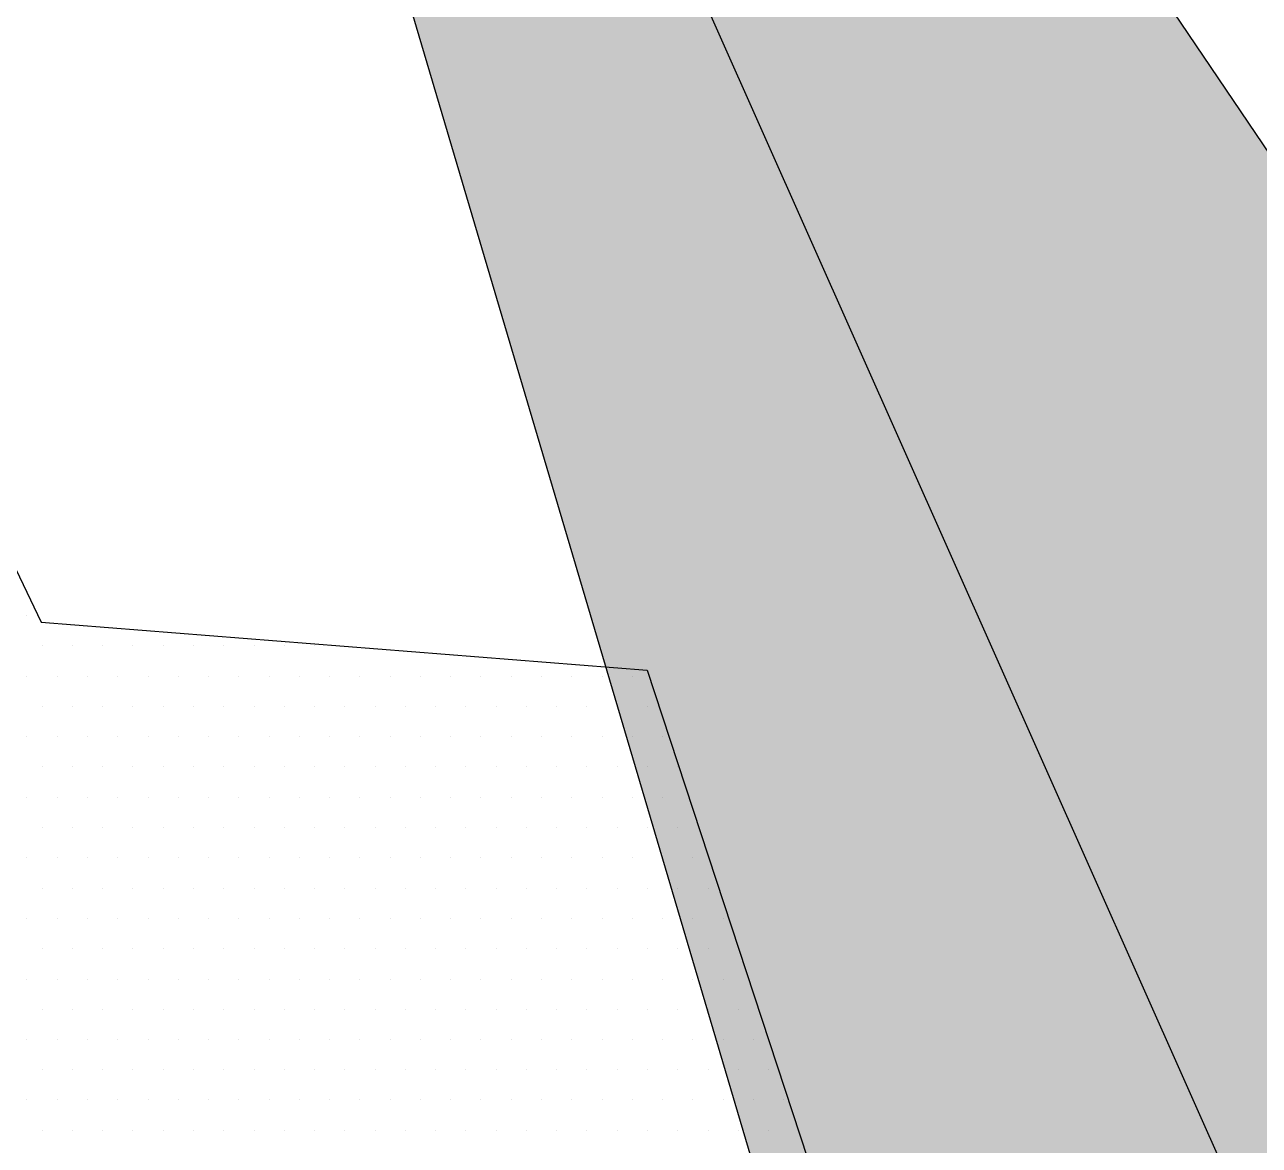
# Model space of a CAD drawing. Header units: metres. Extents: x 9606 to 9900, y 4805 to 4952.
# Drawn here: x 9831.7245 to 9832.1735, y 4846.5648 to 4846.9723 of the extents above; entities that cross this region are included whole.
import ezdxf

# ---------------------------------------------------------------- set-up
doc = ezdxf.new("R2010")
doc.units = ezdxf.units.M
doc.header["$LTSCALE"] = 2
doc.linetypes.add('CACHEX2', pattern=[0.75, 0.5, -0.25])
for name, color, linetype in [('CARTOUCHE', 7, 'Continuous'), ('LOGO', 4, 'Continuous'), ('rosace', 7, 'Continuous')]:
    doc.layers.add(name, color=color, linetype=linetype)

# ---------------------------------------------------------------- blocks, each defined once
blk = doc.blocks.new('A$C715108E3')
at = {"layer": 'LOGO', "color": 131}
for p, q in [((-13.0934, -6.7259), (-13.0934, -6.7259)), ((-13.0473, -6.8181), (-13.0473, -6.8181)), ((-12.9559, -6.8181), (-12.9559, -6.8181)), ((-12.864, -6.8181), (-12.864, -6.8181)), ((-12.7722, -6.8181), (-12.7722, -6.8181)), ((-12.6804, -6.8181), (-12.6804, -6.8181)), ((-12.5889, -6.8181), (-12.5889, -6.8181)), ((-12.4971, -6.8181), (-12.4971, -6.8181)), ((-12.4051, -6.8181), (-12.4051, -6.8181)), ((-12.3138, -6.8181), (-12.3138, -6.8181)), ((-12.2218, -6.8181), (-12.2218, -6.8181)), ((-13.0934, -6.9095), (-13.0934, -6.9095)), ((-13.0016, -6.9095), (-13.0016, -6.9095)), ((-12.9098, -6.9095), (-12.9098, -6.9095)), ((-12.8179, -6.9095), (-12.8179, -6.9095)), ((-12.7265, -6.9095), (-12.7265, -6.9095)), ((-12.6346, -6.9095), (-12.6346, -6.9095)), ((-12.5426, -6.9095), (-12.5426, -6.9095)), ((-12.4514, -6.9095), (-12.4514, -6.9095)), ((-12.3593, -6.9095), (-12.3593, -6.9095)), ((-12.2673, -6.9095), (-12.2673, -6.9095)), ((-12.176, -6.9095), (-12.176, -6.9095)), ((-12.0842, -6.9095), (-12.0842, -6.9095)), ((-11.9926, -6.9095), (-11.9926, -6.9095)), ((-11.9009, -6.9095), (-11.9009, -6.9095)), ((-11.8089, -6.9095), (-11.8089, -6.9095)), ((-11.7173, -6.9095), (-11.7173, -6.9095)), ((-11.6252, -6.9095), (-11.6252, -6.9095)), ((-11.534, -6.9095), (-11.534, -6.9095)), ((-11.442, -6.9095), (-11.442, -6.9095)), ((-11.3501, -6.9095), (-11.3501, -6.9095)), ((-11.2587, -6.9095), (-11.2587, -6.9095)), ((-13.0473, -7.0019), (-13.0473, -7.0019)), ((-12.9559, -7.0019), (-12.9559, -7.0019)), ((-12.864, -7.0019), (-12.864, -7.0019)), ((-12.7722, -7.0019), (-12.7722, -7.0019)), ((-12.6804, -7.0019), (-12.6804, -7.0019)), ((-12.5889, -7.0019), (-12.5889, -7.0019)), ((-12.4971, -7.0019), (-12.4971, -7.0019)), ((-12.4051, -7.0019), (-12.4051, -7.0019)), ((-12.3138, -7.0019), (-12.3138, -7.0019)), ((-12.2218, -7.0019), (-12.2218, -7.0019)), ((-12.1298, -7.0019), (-12.1298, -7.0019)), ((-12.0385, -7.0019), (-12.0385, -7.0019)), ((-11.9465, -7.0019), (-11.9465, -7.0019)), ((-11.8548, -7.0019), (-11.8548, -7.0019)), ((-11.7628, -7.0019), (-11.7628, -7.0019)), ((-11.6713, -7.0019), (-11.6713, -7.0019)), ((-11.5795, -7.0019), (-11.5795, -7.0019)), ((-11.4877, -7.0019), (-11.4877, -7.0019)), ((-11.3962, -7.0019), (-11.3962, -7.0019)), ((-11.3044, -7.0019), (-11.3044, -7.0019)), ((-11.2126, -7.0019), (-11.2126, -7.0019)), ((-13.0934, -7.0932), (-13.0934, -7.0932)), ((-13.0016, -7.0932), (-13.0016, -7.0932)), ((-12.9098, -7.0932), (-12.9098, -7.0932)), ((-12.8179, -7.0932), (-12.8179, -7.0932)), ((-12.7265, -7.0932), (-12.7265, -7.0932)), ((-12.6346, -7.0932), (-12.6346, -7.0932)), ((-12.5426, -7.0932), (-12.5426, -7.0932)), ((-12.4514, -7.0932), (-12.4514, -7.0932)), ((-12.3593, -7.0932), (-12.3593, -7.0932)), ((-12.2673, -7.0932), (-12.2673, -7.0932)), ((-12.176, -7.0932), (-12.176, -7.0932)), ((-12.0842, -7.0932), (-12.0842, -7.0932)), ((-11.9926, -7.0932), (-11.9926, -7.0932)), ((-11.9009, -7.0932), (-11.9009, -7.0932)), ((-11.8089, -7.0932), (-11.8089, -7.0932)), ((-11.7173, -7.0932), (-11.7173, -7.0932)), ((-11.6252, -7.0932), (-11.6252, -7.0932)), ((-11.534, -7.0932), (-11.534, -7.0932)), ((-11.442, -7.0932), (-11.442, -7.0932)), ((-11.3501, -7.0932), (-11.3501, -7.0932)), ((-11.2587, -7.0932), (-11.2587, -7.0932)), ((-11.1668, -7.0932), (-11.1668, -7.0932)), ((-13.0473, -7.1847), (-13.0473, -7.1847)), ((-12.9559, -7.1847), (-12.9559, -7.1847)), ((-12.864, -7.1847), (-12.864, -7.1847)), ((-12.7722, -7.1847), (-12.7722, -7.1847)), ((-12.6804, -7.1847), (-12.6804, -7.1847)), ((-12.5889, -7.1847), (-12.5889, -7.1847)), ((-12.4971, -7.1847), (-12.4971, -7.1847)), ((-12.4051, -7.1847), (-12.4051, -7.1847)), ((-12.3138, -7.1847), (-12.3138, -7.1847)), ((-12.2218, -7.1847), (-12.2218, -7.1847)), ((-12.1298, -7.1847), (-12.1298, -7.1847)), ((-12.0385, -7.1847), (-12.0385, -7.1847)), ((-11.9465, -7.1847), (-11.9465, -7.1847)), ((-11.8548, -7.1847), (-11.8548, -7.1847)), ((-11.7628, -7.1847), (-11.7628, -7.1847)), ((-11.6713, -7.1847), (-11.6713, -7.1847)), ((-11.5795, -7.1847), (-11.5795, -7.1847)), ((-11.4877, -7.1847), (-11.4877, -7.1847)), ((-11.3962, -7.1847), (-11.3962, -7.1847)), ((-11.3044, -7.1847), (-11.3044, -7.1847)), ((-11.2126, -7.1847), (-11.2126, -7.1847)), ((-11.1211, -7.1847), (-11.1211, -7.1847)), ((-13.0934, -7.2773), (-13.0934, -7.2773)), ((-13.0016, -7.2773), (-13.0016, -7.2773)), ((-12.9098, -7.2773), (-12.9098, -7.2773)), ((-12.8179, -7.2773), (-12.8179, -7.2773)), ((-12.7265, -7.2773), (-12.7265, -7.2773)), ((-12.6346, -7.2773), (-12.6346, -7.2773)), ((-12.5426, -7.2773), (-12.5426, -7.2773)), ((-12.4514, -7.2773), (-12.4514, -7.2773)), ((-12.3593, -7.2773), (-12.3593, -7.2773)), ((-12.2673, -7.2773), (-12.2673, -7.2773)), ((-12.176, -7.2773), (-12.176, -7.2773)), ((-12.0842, -7.2773), (-12.0842, -7.2773)), ((-11.9926, -7.2773), (-11.9926, -7.2773)), ((-11.9009, -7.2773), (-11.9009, -7.2773)), ((-11.8089, -7.2773), (-11.8089, -7.2773)), ((-11.7173, -7.2773), (-11.7173, -7.2773)), ((-11.6252, -7.2773), (-11.6252, -7.2773)), ((-11.534, -7.2773), (-11.534, -7.2773)), ((-11.442, -7.2773), (-11.442, -7.2773)), ((-11.3501, -7.2773), (-11.3501, -7.2773)), ((-11.2587, -7.2773), (-11.2587, -7.2773)), ((-11.1668, -7.2773), (-11.1668, -7.2773)), ((-13.0473, -7.3685), (-13.0473, -7.3685)), ((-12.9559, -7.3685), (-12.9559, -7.3685)), ((-12.864, -7.3685), (-12.864, -7.3685)), ((-12.7722, -7.3685), (-12.7722, -7.3685)), ((-12.6804, -7.3685), (-12.6804, -7.3685)), ((-12.5889, -7.3685), (-12.5889, -7.3685)), ((-12.4971, -7.3685), (-12.4971, -7.3685)), ((-12.4051, -7.3685), (-12.4051, -7.3685)), ((-12.3138, -7.3685), (-12.3138, -7.3685)), ((-12.2218, -7.3685), (-12.2218, -7.3685)), ((-12.1298, -7.3685), (-12.1298, -7.3685)), ((-12.0385, -7.3685), (-12.0385, -7.3685)), ((-11.9465, -7.3685), (-11.9465, -7.3685)), ((-11.8548, -7.3685), (-11.8548, -7.3685)), ((-11.7628, -7.3685), (-11.7628, -7.3685)), ((-11.6713, -7.3685), (-11.6713, -7.3685)), ((-11.5795, -7.3685), (-11.5795, -7.3685)), ((-11.4877, -7.3685), (-11.4877, -7.3685)), ((-11.3962, -7.3685), (-11.3962, -7.3685)), ((-11.3044, -7.3685), (-11.3044, -7.3685)), ((-11.2126, -7.3685), (-11.2126, -7.3685)), ((-11.1211, -7.3685), (-11.1211, -7.3685)), ((-13.0934, -7.4598), (-13.0934, -7.4598)), ((-13.0016, -7.4598), (-13.0016, -7.4598)), ((-12.9098, -7.4598), (-12.9098, -7.4598)), ((-12.8179, -7.4598), (-12.8179, -7.4598)), ((-12.7265, -7.4598), (-12.7265, -7.4598)), ((-12.6346, -7.4598), (-12.6346, -7.4598)), ((-12.5426, -7.4598), (-12.5426, -7.4598)), ((-12.4514, -7.4598), (-12.4514, -7.4598)), ((-12.3593, -7.4598), (-12.3593, -7.4598)), ((-12.2673, -7.4598), (-12.2673, -7.4598)), ((-12.176, -7.4598), (-12.176, -7.4598)), ((-12.0842, -7.4598), (-12.0842, -7.4598)), ((-11.9926, -7.4598), (-11.9926, -7.4598)), ((-11.9009, -7.4598), (-11.9009, -7.4598)), ((-11.8089, -7.4598), (-11.8089, -7.4598)), ((-11.7173, -7.4598), (-11.7173, -7.4598)), ((-11.6252, -7.4598), (-11.6252, -7.4598)), ((-11.534, -7.4598), (-11.534, -7.4598)), ((-11.442, -7.4598), (-11.442, -7.4598)), ((-11.3501, -7.4598), (-11.3501, -7.4598)), ((-11.2587, -7.4598), (-11.2587, -7.4598)), ((-11.1668, -7.4598), (-11.1668, -7.4598)), ((-11.075, -7.4598), (-11.075, -7.4598)), ((-13.0473, -7.5524), (-13.0473, -7.5524)), ((-12.9559, -7.5524), (-12.9559, -7.5524)), ((-12.864, -7.5524), (-12.864, -7.5524)), ((-12.7722, -7.5524), (-12.7722, -7.5524)), ((-12.6804, -7.5524), (-12.6804, -7.5524)), ((-12.5889, -7.5524), (-12.5889, -7.5524)), ((-12.4971, -7.5524), (-12.4971, -7.5524)), ((-12.4051, -7.5524), (-12.4051, -7.5524)), ((-12.3138, -7.5524), (-12.3138, -7.5524)), ((-12.2218, -7.5524), (-12.2218, -7.5524)), ((-12.1298, -7.5524), (-12.1298, -7.5524)), ((-12.0385, -7.5524), (-12.0385, -7.5524)), ((-11.9465, -7.5524), (-11.9465, -7.5524)), ((-11.8548, -7.5524), (-11.8548, -7.5524)), ((-11.7628, -7.5524), (-11.7628, -7.5524)), ((-11.6713, -7.5524), (-11.6713, -7.5524)), ((-11.5795, -7.5524), (-11.5795, -7.5524)), ((-11.4877, -7.5524), (-11.4877, -7.5524)), ((-11.3962, -7.5524), (-11.3962, -7.5524)), ((-11.3044, -7.5524), (-11.3044, -7.5524)), ((-11.2126, -7.5524), (-11.2126, -7.5524)), ((-11.1211, -7.5524), (-11.1211, -7.5524)), ((-11.0293, -7.5524), (-11.0293, -7.5524)), ((-13.0934, -7.6438), (-13.0934, -7.6438)), ((-13.0016, -7.6438), (-13.0016, -7.6438)), ((-12.9098, -7.6438), (-12.9098, -7.6438)), ((-12.8179, -7.6438), (-12.8179, -7.6438)), ((-12.7265, -7.6438), (-12.7265, -7.6438)), ((-12.6346, -7.6438), (-12.6346, -7.6438)), ((-12.5426, -7.6438), (-12.5426, -7.6438)), ((-12.4514, -7.6438), (-12.4514, -7.6438)), ((-12.3593, -7.6438), (-12.3593, -7.6438)), ((-12.2673, -7.6438), (-12.2673, -7.6438)), ((-12.176, -7.6438), (-12.176, -7.6438)), ((-12.0842, -7.6438), (-12.0842, -7.6438)), ((-11.9926, -7.6438), (-11.9926, -7.6438)), ((-11.9009, -7.6438), (-11.9009, -7.6438)), ((-11.8089, -7.6438), (-11.8089, -7.6438)), ((-11.7173, -7.6438), (-11.7173, -7.6438)), ((-11.6252, -7.6438), (-11.6252, -7.6438)), ((-11.534, -7.6438), (-11.534, -7.6438)), ((-11.442, -7.6438), (-11.442, -7.6438)), ((-11.3501, -7.6438), (-11.3501, -7.6438)), ((-11.2587, -7.6438), (-11.2587, -7.6438)), ((-11.1668, -7.6438), (-11.1668, -7.6438)), ((-11.075, -7.6438), (-11.075, -7.6438)), ((-10.9835, -7.6438), (-10.9835, -7.6438)), ((-13.0473, -7.7349), (-13.0473, -7.7349)), ((-12.9559, -7.7349), (-12.9559, -7.7349)), ((-12.864, -7.7349), (-12.864, -7.7349)), ((-12.7722, -7.7349), (-12.7722, -7.7349)), ((-12.6804, -7.7349), (-12.6804, -7.7349)), ((-12.5889, -7.7349), (-12.5889, -7.7349)), ((-12.4971, -7.7349), (-12.4971, -7.7349)), ((-12.4051, -7.7349), (-12.4051, -7.7349)), ((-12.3138, -7.7349), (-12.3138, -7.7349)), ((-12.2218, -7.7349), (-12.2218, -7.7349)), ((-12.1298, -7.7349), (-12.1298, -7.7349)), ((-12.0385, -7.7349), (-12.0385, -7.7349)), ((-11.9465, -7.7349), (-11.9465, -7.7349)), ((-11.8548, -7.7349), (-11.8548, -7.7349)), ((-11.7628, -7.7349), (-11.7628, -7.7349)), ((-11.6713, -7.7349), (-11.6713, -7.7349)), ((-11.5795, -7.7349), (-11.5795, -7.7349)), ((-11.4877, -7.7349), (-11.4877, -7.7349)), ((-11.3962, -7.7349), (-11.3962, -7.7349)), ((-11.3044, -7.7349), (-11.3044, -7.7349)), ((-11.2126, -7.7349), (-11.2126, -7.7349)), ((-11.1211, -7.7349), (-11.1211, -7.7349)), ((-11.0293, -7.7349), (-11.0293, -7.7349)), ((-10.9374, -7.7349), (-10.9374, -7.7349)), ((-13.0934, -7.8275), (-13.0934, -7.8275)), ((-13.0016, -7.8275), (-13.0016, -7.8275)), ((-12.9098, -7.8275), (-12.9098, -7.8275)), ((-12.8179, -7.8275), (-12.8179, -7.8275)), ((-12.7265, -7.8275), (-12.7265, -7.8275)), ((-12.6346, -7.8275), (-12.6346, -7.8275)), ((-12.5426, -7.8275), (-12.5426, -7.8275)), ((-12.4514, -7.8275), (-12.4514, -7.8275)), ((-12.3593, -7.8275), (-12.3593, -7.8275)), ((-12.2673, -7.8275), (-12.2673, -7.8275)), ((-12.176, -7.8275), (-12.176, -7.8275)), ((-12.0842, -7.8275), (-12.0842, -7.8275)), ((-11.9926, -7.8275), (-11.9926, -7.8275)), ((-11.9009, -7.8275), (-11.9009, -7.8275)), ((-11.8089, -7.8275), (-11.8089, -7.8275)), ((-11.7173, -7.8275), (-11.7173, -7.8275)), ((-11.6252, -7.8275), (-11.6252, -7.8275)), ((-11.534, -7.8275), (-11.534, -7.8275)), ((-11.442, -7.8275), (-11.442, -7.8275)), ((-11.3501, -7.8275), (-11.3501, -7.8275)), ((-11.2587, -7.8275), (-11.2587, -7.8275)), ((-11.1668, -7.8275), (-11.1668, -7.8275)), ((-11.075, -7.8275), (-11.075, -7.8275)), ((-10.9835, -7.8275), (-10.9835, -7.8275)), ((-13.0473, -7.919), (-13.0473, -7.919)), ((-12.9559, -7.919), (-12.9559, -7.919)), ((-12.864, -7.919), (-12.864, -7.919)), ((-12.7722, -7.919), (-12.7722, -7.919)), ((-12.6804, -7.919), (-12.6804, -7.919)), ((-12.5889, -7.919), (-12.5889, -7.919)), ((-12.4971, -7.919), (-12.4971, -7.919)), ((-12.4051, -7.919), (-12.4051, -7.919)), ((-12.3138, -7.919), (-12.3138, -7.919)), ((-12.2218, -7.919), (-12.2218, -7.919)), ((-12.1298, -7.919), (-12.1298, -7.919)), ((-12.0385, -7.919), (-12.0385, -7.919)), ((-11.9465, -7.919), (-11.9465, -7.919)), ((-11.8548, -7.919), (-11.8548, -7.919)), ((-11.7628, -7.919), (-11.7628, -7.919)), ((-11.6713, -7.919), (-11.6713, -7.919)), ((-11.5795, -7.919), (-11.5795, -7.919)), ((-11.4877, -7.919), (-11.4877, -7.919)), ((-11.3962, -7.919), (-11.3962, -7.919)), ((-11.3044, -7.919), (-11.3044, -7.919)), ((-11.2126, -7.919), (-11.2126, -7.919)), ((-11.1211, -7.919), (-11.1211, -7.919)), ((-11.0293, -7.919), (-11.0293, -7.919)), ((-10.9374, -7.919), (-10.9374, -7.919)), ((-13.0934, -8.01), (-13.0934, -8.01)), ((-13.0016, -8.01), (-13.0016, -8.01)), ((-12.9098, -8.01), (-12.9098, -8.01)), ((-12.8179, -8.01), (-12.8179, -8.01)), ((-12.7265, -8.01), (-12.7265, -8.01)), ((-12.6346, -8.01), (-12.6346, -8.01)), ((-12.5426, -8.01), (-12.5426, -8.01)), ((-12.4514, -8.01), (-12.4514, -8.01)), ((-12.3593, -8.01), (-12.3593, -8.01)), ((-12.2673, -8.01), (-12.2673, -8.01)), ((-12.176, -8.01), (-12.176, -8.01)), ((-12.0842, -8.01), (-12.0842, -8.01)), ((-11.9926, -8.01), (-11.9926, -8.01)), ((-11.9009, -8.01), (-11.9009, -8.01)), ((-11.8089, -8.01), (-11.8089, -8.01)), ((-11.7173, -8.01), (-11.7173, -8.01)), ((-11.6252, -8.01), (-11.6252, -8.01)), ((-11.534, -8.01), (-11.534, -8.01)), ((-11.442, -8.01), (-11.442, -8.01)), ((-11.3501, -8.01), (-11.3501, -8.01)), ((-11.2587, -8.01), (-11.2587, -8.01)), ((-11.1668, -8.01), (-11.1668, -8.01)), ((-11.075, -8.01), (-11.075, -8.01)), ((-10.9835, -8.01), (-10.9835, -8.01)), ((-10.8917, -8.01), (-10.8917, -8.01)), ((-13.0473, -8.1028), (-13.0473, -8.1028)), ((-12.9559, -8.1028), (-12.9559, -8.1028)), ((-12.864, -8.1028), (-12.864, -8.1028)), ((-12.7722, -8.1028), (-12.7722, -8.1028)), ((-12.6804, -8.1028), (-12.6804, -8.1028)), ((-12.5889, -8.1028), (-12.5889, -8.1028)), ((-12.4971, -8.1028), (-12.4971, -8.1028)), ((-12.4051, -8.1028), (-12.4051, -8.1028)), ((-12.3138, -8.1028), (-12.3138, -8.1028)), ((-12.2218, -8.1028), (-12.2218, -8.1028)), ((-12.1298, -8.1028), (-12.1298, -8.1028)), ((-12.0385, -8.1028), (-12.0385, -8.1028)), ((-11.9465, -8.1028), (-11.9465, -8.1028)), ((-11.8548, -8.1028), (-11.8548, -8.1028)), ((-11.7628, -8.1028), (-11.7628, -8.1028)), ((-11.6713, -8.1028), (-11.6713, -8.1028)), ((-11.5795, -8.1028), (-11.5795, -8.1028)), ((-11.4877, -8.1028), (-11.4877, -8.1028)), ((-11.3962, -8.1028), (-11.3962, -8.1028)), ((-11.3044, -8.1028), (-11.3044, -8.1028)), ((-11.2126, -8.1028), (-11.2126, -8.1028)), ((-11.1211, -8.1028), (-11.1211, -8.1028)), ((-11.0293, -8.1028), (-11.0293, -8.1028)), ((-10.9374, -8.1028), (-10.9374, -8.1028)), ((-10.846, -8.1028), (-10.846, -8.1028)), ((-13.0934, -8.1941), (-13.0934, -8.1941)), ((-13.0016, -8.1941), (-13.0016, -8.1941)), ((-12.9098, -8.1941), (-12.9098, -8.1941)), ((-12.8179, -8.1941), (-12.8179, -8.1941)), ((-12.7265, -8.1941), (-12.7265, -8.1941)), ((-12.6346, -8.1941), (-12.6346, -8.1941)), ((-12.5426, -8.1941), (-12.5426, -8.1941)), ((-12.4514, -8.1941), (-12.4514, -8.1941)), ((-12.3593, -8.1941), (-12.3593, -8.1941)), ((-12.2673, -8.1941), (-12.2673, -8.1941)), ((-12.176, -8.1941), (-12.176, -8.1941)), ((-12.0842, -8.1941), (-12.0842, -8.1941)), ((-11.9926, -8.1941), (-11.9926, -8.1941)), ((-11.9009, -8.1941), (-11.9009, -8.1941)), ((-11.8089, -8.1941), (-11.8089, -8.1941)), ((-11.7173, -8.1941), (-11.7173, -8.1941)), ((-11.6252, -8.1941), (-11.6252, -8.1941)), ((-11.534, -8.1941), (-11.534, -8.1941)), ((-11.442, -8.1941), (-11.442, -8.1941)), ((-11.3501, -8.1941), (-11.3501, -8.1941)), ((-11.2587, -8.1941), (-11.2587, -8.1941)), ((-11.1668, -8.1941), (-11.1668, -8.1941)), ((-11.075, -8.1941), (-11.075, -8.1941)), ((-10.9835, -8.1941), (-10.9835, -8.1941)), ((-10.8917, -8.1941), (-10.8917, -8.1941)), ((-10.7997, -8.1941), (-10.7997, -8.1941)), ((-13.0473, -8.2852), (-13.0473, -8.2852)), ((-12.9559, -8.2852), (-12.9559, -8.2852)), ((-12.864, -8.2852), (-12.864, -8.2852)), ((-12.7722, -8.2852), (-12.7722, -8.2852)), ((-12.6804, -8.2852), (-12.6804, -8.2852)), ((-12.5889, -8.2852), (-12.5889, -8.2852)), ((-12.4971, -8.2852), (-12.4971, -8.2852)), ((-12.4051, -8.2852), (-12.4051, -8.2852)), ((-12.3138, -8.2852), (-12.3138, -8.2852)), ((-12.2218, -8.2852), (-12.2218, -8.2852)), ((-12.1298, -8.2852), (-12.1298, -8.2852)), ((-12.0385, -8.2852), (-12.0385, -8.2852)), ((-11.9465, -8.2852), (-11.9465, -8.2852)), ((-11.8548, -8.2852), (-11.8548, -8.2852)), ((-11.7628, -8.2852), (-11.7628, -8.2852)), ((-11.6713, -8.2852), (-11.6713, -8.2852)), ((-11.5795, -8.2852), (-11.5795, -8.2852)), ((-11.4877, -8.2852), (-11.4877, -8.2852)), ((-11.3962, -8.2852), (-11.3962, -8.2852)), ((-11.3044, -8.2852), (-11.3044, -8.2852)), ((-11.2126, -8.2852), (-11.2126, -8.2852)), ((-11.1211, -8.2852), (-11.1211, -8.2852)), ((-11.0293, -8.2852), (-11.0293, -8.2852)), ((-10.9374, -8.2852), (-10.9374, -8.2852)), ((-10.846, -8.2852), (-10.846, -8.2852))]:
    blk.add_line(p, q, dxfattribs=at)
blk.add_lwpolyline([(-16.6996, -6.3604), (-14.9839, -6.4571), (-15.6602, -5.0073), (-13.824, -5.1291), (-13.0505, -6.7465), (-11.2141, -6.8921), (-10.6584, -8.5824), (-12.3018, -8.4857), (-11.915, -9.4512), (-14.1137, -8.8238), (-14.2348, -8.2439), (-15.9745, -8.1234)], close=True, dxfattribs=at)
blk = doc.blocks.new('A$C581E6685')
at = {"layer": 'rosace'}
for color, points in [(142, [(-45.3965, 37.4846), (-39.5666, 28.8703), (-39.344, 28.5414), (-39.8519, 24.2064), (-36.9477, 25.4853), (-26.3566, 30.2032), (-36.1863, 24.0789), (-38.2746, 22.2236), (-38.1337, 21.2132), (-33.6363, 11.1845), (-39.5393, 21.4709), (-40.6525, 23.2405), (-42.0615, 23.3525), (-53.1072, 18.3767), (-43.3972, 24.4856), (-40.4756, 26.2259), (-40.684, 26.8894)]), (140, [(-45.3965, 37.4846), (-41.9745, 25.9278), (-41.7809, 23.8865), (-42.0615, 23.3525), (-44.9268, 21.9767), (-53.1072, 18.3767), (-40.8028, 21.6905), (-39.5666, 22.0268), (-38.2746, 22.2236), (-38.1337, 21.2132), (-33.6363, 11.1845), (-36.0802, 21.4612), (-37.3405, 24.3346), (-37.4251, 24.9804), (-36.9477, 25.4853), (-26.3566, 30.2032), (-37.8747, 26.8339), (-39.7286, 26.4119), (-40.3751, 26.6371), (-40.684, 26.8894)])]:
    blk.add_hatch(color=color, dxfattribs=at).paths.add_polyline_path(points)
at = {"layer": 'rosace', "color": 142}
blk.add_lwpolyline([(-45.3965, 37.4846), (-39.3434, 28.5414), (-39.8519, 24.2064), (-36.9477, 25.4853), (-26.3566, 30.2032), (-36.1857, 24.0789), (-38.2739, 22.2236), (-38.1337, 21.2132), (-33.6358, 11.1845), (-39.5393, 21.4709), (-40.6518, 23.2405), (-42.0615, 23.3525), (-53.1072, 18.3767), (-43.3964, 24.4856), (-40.4756, 26.2259), (-40.6836, 26.8894)], close=True, dxfattribs=at)
at = {"layer": 'rosace', "color": 140}
blk.add_lwpolyline([(-45.3965, 37.4846), (-41.9745, 25.9278), (-41.7804, 23.8865), (-42.0615, 23.3525), (-44.9268, 21.9767), (-53.1072, 18.3767), (-40.8028, 21.6905), (-39.5666, 22.0268), (-38.2739, 22.2236), (-38.1337, 21.2132), (-33.6358, 11.1845), (-36.0802, 21.4612), (-37.3405, 24.3346), (-37.4251, 24.9804), (-36.9477, 25.4853), (-26.3566, 30.2032), (-37.8741, 26.8339), (-39.7286, 26.4119), (-40.3748, 26.6371), (-40.6836, 26.8894)], close=True, dxfattribs=at)
at = {"layer": 'rosace', "color": 32, "linetype": 'CACHEX2', "ltscale": 1.5}
blk.add_ellipse((-38.0538, 23.8138), major_axis=(-19.0311, -3.534), ratio=0.590567, dxfattribs=at)
at = {"layer": 'rosace', "color": 32}
blk.add_ellipse((-37.6144, 23.8499), major_axis=(-13.5768, -4.2839), ratio=0.791971, dxfattribs=at)
at = {"layer": 'CARTOUCHE'}
blk.add_blockref('A$C715108E3', (-31.6739, 36.3189), dxfattribs=at)

msp = doc.modelspace()

# ---------------------------------------------------------------- linework, layer by layer
at = {"layer": 'CARTOUCHE'}
msp.add_rational_spline([(9829.64323, 4848.05468), (9829.64323, 4845.87645), (9829.64323, 4843.69822), (9829.64323, 4842.93022), (9830.41123, 4842.93022), (9839.51909, 4842.93022), (9848.62694, 4842.93022), (9849.39494, 4842.93022), (9849.39494, 4843.69822), (9849.39494, 4845.87645), (9849.39494, 4848.05468), (9849.39494, 4848.82268), (9848.62694, 4848.82268), (9839.51909, 4848.82268), (9830.41123, 4848.82268), (9829.64323, 4848.82268), (9829.64323, 4848.05468)], [1, 1, 1, 0.707106781187, 1, 1, 1, 0.707106781187, 1, 1, 1, 0.707106781187, 1, 1, 1, 0.707106781187, 1], degree=2, knots=[0, 0, 0, 1, 1, 2.570796, 2.570796, 3.570796, 3.570796, 5.141593, 5.141593, 6.141593, 6.141593, 7.712389, 7.712389, 8.712389, 8.712389, 10.283185, 10.283185, 10.283185], dxfattribs=at)

# ---------------------------------------------------------------- block references
at = {"layer": 'CARTOUCHE', "xscale": 0.12, "yscale": 0.12, "zscale": 0.12}
msp.add_blockref('A$C581E6685', (9837.09738, 4843.20633), dxfattribs=at)

doc.saveas('drawing.dxf')
